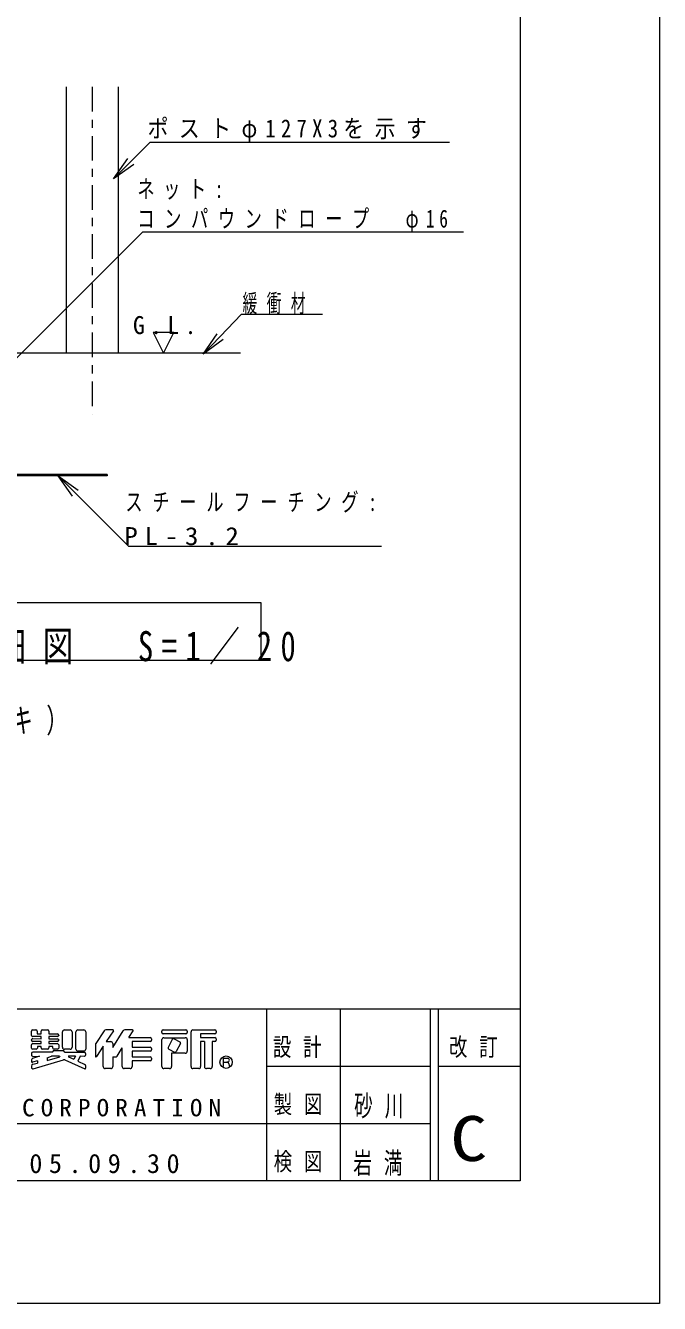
# Model space of a CAD drawing. Units: millimetres on the paper. Extents: x 0 to 420, y -594 to 297.
# Drawn here: x 342.6 to 420, y -594 to -437.9 of the extents above; entities that cross this region are included whole.
import ezdxf
from ezdxf.enums import TextEntityAlignment as Align

# ---------------------------------------------------------------- set-up
doc = ezdxf.new("R2010")
doc.units = ezdxf.units.MM
doc.linetypes.add('USER2', pattern=[6, 3, -1, 1, -1])
for name, color, linetype, lineweight in [('0_2', 7, 'Continuous', 13), ('2D', 7, 'Continuous', 13), ('3D_GLINE', 7, 'Continuous', 13), ('FMT', 7, 'Continuous', 13), ('FMT-TXT', 7, 'Continuous', 13), ('FOOTING_C', 7, 'USER2', 13), ('TEXT', 7, 'Continuous', 13)]:
    doc.layers.add(name, color=color, linetype=linetype, lineweight=lineweight)
doc.styles.add('ＭＳ ゴシック', font='')
doc.styles.get('ＭＳ ゴシック').set_extended_font_data('MS Gothic')

msp = doc.modelspace()

# ---------------------------------------------------------------- linework, layer by layer
at = {"layer": '0_2'}
for points in [[(0, -297), (420, -297), (420, -594), (0, -594)], [(270.797, -515.403), (371.38, -515.403), (371.38, -508.403), (270.797, -508.403)]]:
    msp.add_lwpolyline(points, close=True, dxfattribs=at)
at = {"layer": '2D'}
for p, q in [((347.568, -445.365), (347.568, -477.881)), ((353.918, -445.365), (353.918, -477.881)), ((352.557, -492.721), (287.928, -492.721)), ((352.557, -492.881), (287.928, -492.881)), ((352.557, -492.721), (352.557, -492.881))]:
    msp.add_line(p, q, dxfattribs=at)
at = {"layer": '3D_GLINE'}
msp.add_line((368.849, -477.881), (337.643, -477.881), dxfattribs=at)
at = {"layer": 'FMT'}
for p, q in [((28, -558), (403, -558)), ((372, -558), (372, -579)), ((381, -558), (381, -579)), ((392, -558), (392, -579)), ((393, -558), (393, -579)), ((372, -565), (392, -565)), ((393, -565), (403, -565)), ((307, -572), (392, -572))]:
    msp.add_line(p, q, dxfattribs=at)
msp.add_lwpolyline([(28, -579), (28, -322), (403, -322), (403, -579)], close=True, dxfattribs=at)
at = {"layer": 'FMT-TXT'}
for p, q in [((343.319, -561.243), (343.319, -560.743)), ((343.319, -561.842), (343.319, -561.805)), ((343.479, -560.583), (343.863, -560.583)), ((344.505, -561.403), (343.479, -561.403)), ((343.479, -561.645), (344.505, -561.649)), ((344.505, -562.002), (343.479, -562.002)), ((344.023, -560.742), (344.024, -561.056)), ((344.024, -561.056), (344.505, -561.056)), ((344.505, -561.056), (344.505, -560.743)), ((344.505, -561.649), (344.505, -561.403)), ((344.505, -562.254), (344.505, -562.002)), ((344.665, -560.583), (345.285, -560.583)), ((345.445, -560.742), (345.447, -561.056)), ((345.447, -561.056), (346.48, -561.056)), ((346.48, -561.403), (345.447, -561.403)), ((345.447, -561.403), (345.447, -561.649)), ((345.447, -561.649), (346.48, -561.649)), ((346.48, -562.004), (345.447, -562.006)), ((345.447, -562.006), (345.447, -562.254)), ((346.64, -561.216), (346.64, -561.243)), ((346.64, -561.809), (346.64, -561.844)), ((347.101, -562.701), (347.102, -562.091)), ((347.102, -562.091), (347.102, -560.823)), ((347.342, -560.583), (348.033, -560.583)), ((348.273, -560.823), (348.273, -562.701)), ((348.742, -562.927), (348.746, -561.405)), ((348.746, -561.405), (348.746, -560.823)), ((348.986, -560.583), (349.698, -560.583)), ((349.938, -560.823), (349.938, -562.928)), ((352.179, -560.689), (351.161, -562.231)), ((353.276, -560.582), (352.379, -560.582)), ((353.329, -560.681), (352.456, -562.002)), ((352.456, -562.002), (353.001, -562.002)), ((353.243, -562.723), (354.519, -560.694)), ((355.664, -560.582), (354.722, -560.582)), ((355.188, -561.526), (355.719, -560.68)), ((355.188, -561.526), (357.808, -561.526)), ((357.809, -561.998), (355.605, -562.001)), ((355.605, -562.001), (355.605, -562.705)), ((357.968, -561.686), (357.968, -561.838)), ((359.241, -560.89), (359.241, -560.742)), ((359.241, -565.067), (359.241, -561.769)), ((359.401, -560.582), (360.14, -560.581)), ((362.178, -561.05), (359.401, -561.05)), ((359.481, -561.529), (361.711, -561.528)), ((360.51, -561.742), (360.006, -562.716)), ((360.14, -560.581), (362.178, -560.581)), ((360.726, -561.673), (361.425, -562.036)), ((361.711, -561.528), (362.098, -561.528)), ((362.338, -560.741), (362.338, -560.89)), ((362.338, -561.768), (362.338, -563.182)), ((362.797, -565.067), (362.797, -560.822)), ((363.037, -560.582), (363.618, -560.581)), ((363.618, -560.581), (365.704, -560.581)), ((365.704, -561.051), (363.973, -561.053)), ((363.973, -561.053), (363.973, -561.526)), ((363.973, -561.526), (365.704, -561.526)), ((364.444, -561.998), (363.973, -561.998)), ((363.973, -561.998), (363.973, -565.067)), ((364.444, -561.998), (364.444, -565.067)), ((365.704, -561.998), (365.386, -561.998)), ((365.386, -561.998), (365.386, -565.067)), ((365.864, -560.741), (365.864, -560.891)), ((365.864, -561.686), (365.864, -561.838)), ((343.319, -562.789), (343.319, -562.414)), ((343.321, -563.458), (343.321, -563.649)), ((343.479, -562.254), (344.505, -562.254)), ((343.871, -562.949), (343.479, -562.949)), ((345.917, -563.298), (343.481, -563.298)), ((344.505, -562.599), (344.031, -562.599)), ((344.031, -562.599), (344.031, -562.789)), ((344.506, -562.782), (344.505, -562.599)), ((345.287, -562.941), (344.666, -562.941)), ((345.447, -562.254), (346.48, -562.254)), ((345.447, -562.599), (345.447, -562.781)), ((345.928, -562.599), (345.447, -562.599)), ((345.917, -563.298), (345.917, -563.255)), ((345.928, -562.79), (345.928, -562.599)), ((346.077, -563.095), (347.173, -563.095)), ((346.48, -562.949), (346.088, -562.949)), ((346.64, -562.414), (346.64, -562.789)), ((347.333, -563.251), (347.334, -563.298)), ((347.334, -563.298), (349.772, -563.298)), ((348.033, -562.941), (347.341, -562.941)), ((349.698, -563.168), (348.982, -563.168)), ((349.932, -563.458), (349.932, -563.648)), ((351.121, -562.363), (351.121, -563.81)), ((352.081, -562.571), (351.238, -563.846)), ((352.078, -565.066), (352.081, -562.571)), ((353.241, -562.241), (353.243, -562.723)), ((353.779, -563.775), (354.403, -562.779)), ((354.403, -565.067), (354.403, -562.779)), ((355.605, -562.705), (357.808, -562.705)), ((357.808, -563.178), (355.605, -563.179)), ((355.605, -563.179), (355.605, -563.888)), ((357.968, -562.865), (357.968, -563.018)), ((360.074, -562.931), (360.774, -563.294)), ((362.097, -563.422), (360.421, -563.419)), ((360.421, -563.419), (360.421, -565.067)), ((361.494, -562.251), (360.99, -563.225)), ((343.321, -564.236), (343.321, -564.46)), ((343.321, -565.001), (343.321, -565.163)), ((344.036, -564.34), (343.425, -564.536)), ((344.314, -563.805), (343.432, -564.084)), ((343.481, -563.809), (344.314, -563.805)), ((343.497, -564.77), (344.036, -564.622)), ((343.525, -565.316), (347.242, -564.233)), ((344.036, -564.34), (344.036, -564.622)), ((345.217, -563.973), (345.761, -563.805)), ((345.217, -564.297), (346.766, -563.871)), ((345.217, -563.973), (345.217, -564.297)), ((346.744, -563.805), (345.761, -563.805)), ((346.744, -563.805), (346.766, -563.871)), ((347.407, -564.244), (349.819, -565.322)), ((347.828, -563.851), (348.502, -564.168)), ((348.699, -563.805), (347.839, -563.805)), ((348.699, -563.805), (348.502, -564.168)), ((349.267, -563.805), (348.977, -564.391)), ((348.977, -564.391), (349.84, -564.797)), ((349.771, -563.808), (349.267, -563.805)), ((349.932, -564.942), (349.932, -565.249)), ((353.243, -563.888), (353.575, -563.888)), ((353.243, -563.888), (353.243, -565.067)), ((355.605, -563.888), (357.808, -563.888)), ((357.808, -564.36), (355.605, -564.362)), ((355.605, -564.362), (355.605, -565.067)), ((357.968, -564.048), (357.968, -564.2)), ((366.738, -564.033), (367.24, -564.033)), ((366.738, -564.033), (366.738, -565.059)), ((366.738, -564.522), (367.24, -564.522)), ((367.434, -564.742), (367.48, -565.113)), ((353.003, -565.307), (352.318, -565.307)), ((355.365, -565.307), (354.643, -565.307)), ((360.181, -565.307), (359.481, -565.307)), ((363.733, -565.307), (363.037, -565.307)), ((365.146, -565.307), (364.684, -565.307))]:
    msp.add_line(p, q, dxfattribs=at)
msp.add_circle((367.088, -564.52), 0.754, dxfattribs=at)
for centre, radius, start, end in [((343.479, -560.743), 0.16, 90, 180), ((343.479, -561.243), 0.16, 180, 270), ((343.479, -561.805), 0.16, 89.8126, 180), ((343.479, -561.842), 0.16, 180, 270), ((343.863, -560.743), 0.16, 0.23357, 90), ((344.665, -560.743), 0.16, 90, 180), ((345.285, -560.743), 0.16, 0.33362, 90), ((346.48, -561.216), 0.16, 0, 90), ((346.48, -561.243), 0.16, 270.01808, 0), ((346.48, -561.809), 0.16, 0, 90), ((346.48, -561.844), 0.16, 270.08449, 0), ((347.342, -560.823), 0.24, 90, 180), ((348.033, -560.823), 0.24, 0, 90), ((348.986, -560.823), 0.24, 90, 180), ((349.698, -560.823), 0.24, 0, 90), ((352.379, -560.822), 0.24, 90, 146.54759), ((353.001, -562.242), 0.24, 0.22118, 90), ((353.276, -560.646), 0.064, 326.54759, 90), ((354.722, -560.822), 0.24, 90, 147.84335), ((355.664, -560.646), 0.064, 327.92885, 90), ((357.808, -561.686), 0.16, 0, 90), ((357.808, -561.838), 0.16, 270.09712, 0), ((359.401, -560.742), 0.16, 90.05288, 180), ((359.401, -560.89), 0.16, 180, 270), ((359.481, -561.769), 0.24, 90.00511, 180), ((360.652, -561.816), 0.16, 62.62013, 152.62013), ((361.352, -562.178), 0.16, 332.62013, 62.62013), ((362.098, -561.768), 0.24, 0, 90), ((362.178, -560.741), 0.16, 0, 90), ((362.178, -560.89), 0.16, 270, 0), ((363.037, -560.822), 0.24, 90.05785, 180), ((365.704, -560.741), 0.16, 0, 90), ((365.704, -560.891), 0.16, 270.09318, 0), ((365.704, -561.686), 0.16, 0, 90), ((365.704, -561.838), 0.16, 270.11571, 0), ((343.479, -562.414), 0.16, 89.98781, 180), ((343.479, -562.789), 0.16, 180, 270), ((343.481, -563.458), 0.16, 90, 180), ((343.481, -563.649), 0.16, 180, 270.23105), ((343.871, -562.789), 0.16, 270, 0), ((344.666, -562.781), 0.16, 180.28179, 270), ((345.287, -562.781), 0.16, 270, 0), ((346.077, -563.255), 0.16, 90, 180), ((346.088, -562.789), 0.16, 180.19263, 270), ((346.48, -562.414), 0.16, 0, 90), ((346.48, -562.789), 0.16, 270, 0), ((347.341, -562.701), 0.24, 179.95491, 270), ((347.173, -563.255), 0.16, 1.17868, 90), ((348.033, -562.701), 0.24, 270, 0), ((348.982, -562.928), 0.24, 179.88125, 270), ((349.698, -562.928), 0.24, 270, 0), ((349.772, -563.648), 0.16, 269.65449, 0), ((349.772, -563.458), 0.16, 0, 90), ((351.361, -562.363), 0.24, 146.54759, 180), ((357.808, -562.865), 0.16, 0, 90), ((357.808, -563.018), 0.16, 270.01374, 0), ((360.148, -562.789), 0.16, 152.62013, 242.62013), ((360.847, -563.152), 0.16, 242.62013, 332.62013), ((362.098, -563.182), 0.24, 269.89827, 0), ((343.481, -564.236), 0.16, 107.53601, 180), ((343.401, -564.46), 0.08, 180, 287.82368), ((343.561, -565.001), 0.24, 105.37709, 180), ((343.481, -565.163), 0.16, 180, 286.25077), ((347.309, -564.463), 0.24, 65.92748, 106.25077), ((347.839, -563.829), 0.024, 90, 244.8124), ((349.772, -564.942), 0.16, 0, 64.8124), ((351.185, -563.81), 0.064, 180, 326.54759), ((352.318, -565.067), 0.24, 179.94735, 270), ((353.003, -565.067), 0.24, 270, 0), ((353.575, -563.648), 0.24, 270, 327.92885), ((354.643, -565.067), 0.24, 179.98916, 270), ((355.365, -565.067), 0.24, 270, 0), ((357.808, -564.048), 0.16, 0, 90), ((357.808, -564.2), 0.16, 270.05257, 0), ((359.481, -565.067), 0.24, 180, 270), ((360.181, -565.067), 0.24, 270, 0), ((363.037, -565.067), 0.24, 180, 270), ((363.733, -565.067), 0.24, 270, 0), ((364.684, -565.067), 0.24, 180, 270), ((365.146, -565.067), 0.24, 270, 0), ((367.186, -564.772), 0.25, 7.06977, 90), ((367.24, -564.278), 0.245, 270, 90), ((349.852, -565.249), 0.08, 245.92748, 0)]:
    msp.add_arc(centre, radius, start, end, dxfattribs=at)
at = {"layer": 'FOOTING_C'}
msp.add_line((350.743, -445.365), (350.743, -485.381), dxfattribs=at)
at = {"layer": 'TEXT'}
for p, q in [((355.443, -454.478), (357.793, -452.127)), ((357.793, -452.127), (394.346, -452.127)), ((353.322, -456.6), (355.089, -454.125)), ((353.322, -456.6), (355.443, -454.478)), ((355.796, -454.831), (353.322, -456.6)), ((339.764, -480.211), (356.926, -463.049)), ((356.926, -463.049), (396.063, -463.049)), ((366.372, -475.857), (368.974, -473.141)), ((368.974, -473.141), (378.861, -473.141)), ((358.195, -475.381), (359.445, -477.881)), ((360.695, -475.381), (358.195, -475.381)), ((359.445, -477.881), (360.695, -475.381)), ((364.297, -478.023), (366.011, -475.511)), ((364.297, -478.023), (366.372, -475.857)), ((366.733, -476.203), (364.297, -478.023)), ((346.56, -492.881), (348.681, -495.002)), ((346.56, -492.881), (349.035, -494.649)), ((348.328, -495.356), (346.56, -492.881)), ((348.681, -495.002), (355.158, -501.479)), ((355.158, -501.479), (386.068, -501.479))]:
    msp.add_line(p, q, dxfattribs=at)

# ---------------------------------------------------------------- texts
at = {"layer": 'FMT-TXT', "style": 'ＭＳ ゴシック', "width": 1.2}
msp.add_text('C', height=5.499, dxfattribs=at).set_placement((394.464, -578.25), align=Align.BOTTOM_LEFT)
at = {"layer": 'FMT-TXT', "attachment_point": 7, "style": 'ＭＳ ゴシック'}
for s, insert, char_height in [('\\T1.64;\\W0.75;設計', (372.8, -564), 2.199), ('\\T1.64;\\W0.75;改訂', (394.3, -564), 2.199), ('\\T1.64;\\W0.75;製図', (372.9, -571), 2.199), ('\\T1.64;\\W0.65;砂川', (382.72, -571.417), 2.566), ('\\T1.5;\\W1.05;NAKAMURA\\~MFG.\\~CORPORATION', (310.279, -571.175), 2.126), ('\\T1.5;05.09.30', (343.053, -578.104), 2.346), ('\\T1.64;\\W0.75;検図', (372.9, -578), 2.199), ('\\T1.64;\\W0.65;岩満', (382.615, -578.417), 2.566)]:
    msp.add_mtext(s, dxfattribs=dict(at, insert=insert, char_height=char_height))
at = {"layer": 'TEXT', "attachment_point": 7, "style": 'ＭＳ ゴシック'}
for s, insert, char_height in [('\\T1.5;\\W0.85;ポストφ127X3を示す', (357.49, -452.123), 2.199), ('\\T1.5;\\W0.7;ネット:', (356.248, -459.145), 2.199), ('\\T1.56;\\W0.7;コンパウンドロープ\u3000φ16', (356.248, -463.145), 2.199), ('\\T1.64;\\W0.6;緩衝材', (369.088, -473.138), 2.199), ('\\T1.48;\\W0.95;G.L.', (355.719, -475.596), 2.199), ('\\T1.57;\\W0.7;スチールフーチング:', (354.782, -497.377), 2.199), ('\\T1.5;\\W1.1;PL-3.2', (354.653, -501.377), 2.199), ('\\T1.55;\\W0.75;スチールフーチング詳細図\u3000S=1／20', (280.744, -515.951), 3.666), ('\\T1.64;\\W0.65;（ネットホールデッキ）', (302.496, -524.621), 2.933)]:
    msp.add_mtext(s, dxfattribs=dict(at, insert=insert, char_height=char_height))

doc.saveas('drawing.dxf')
